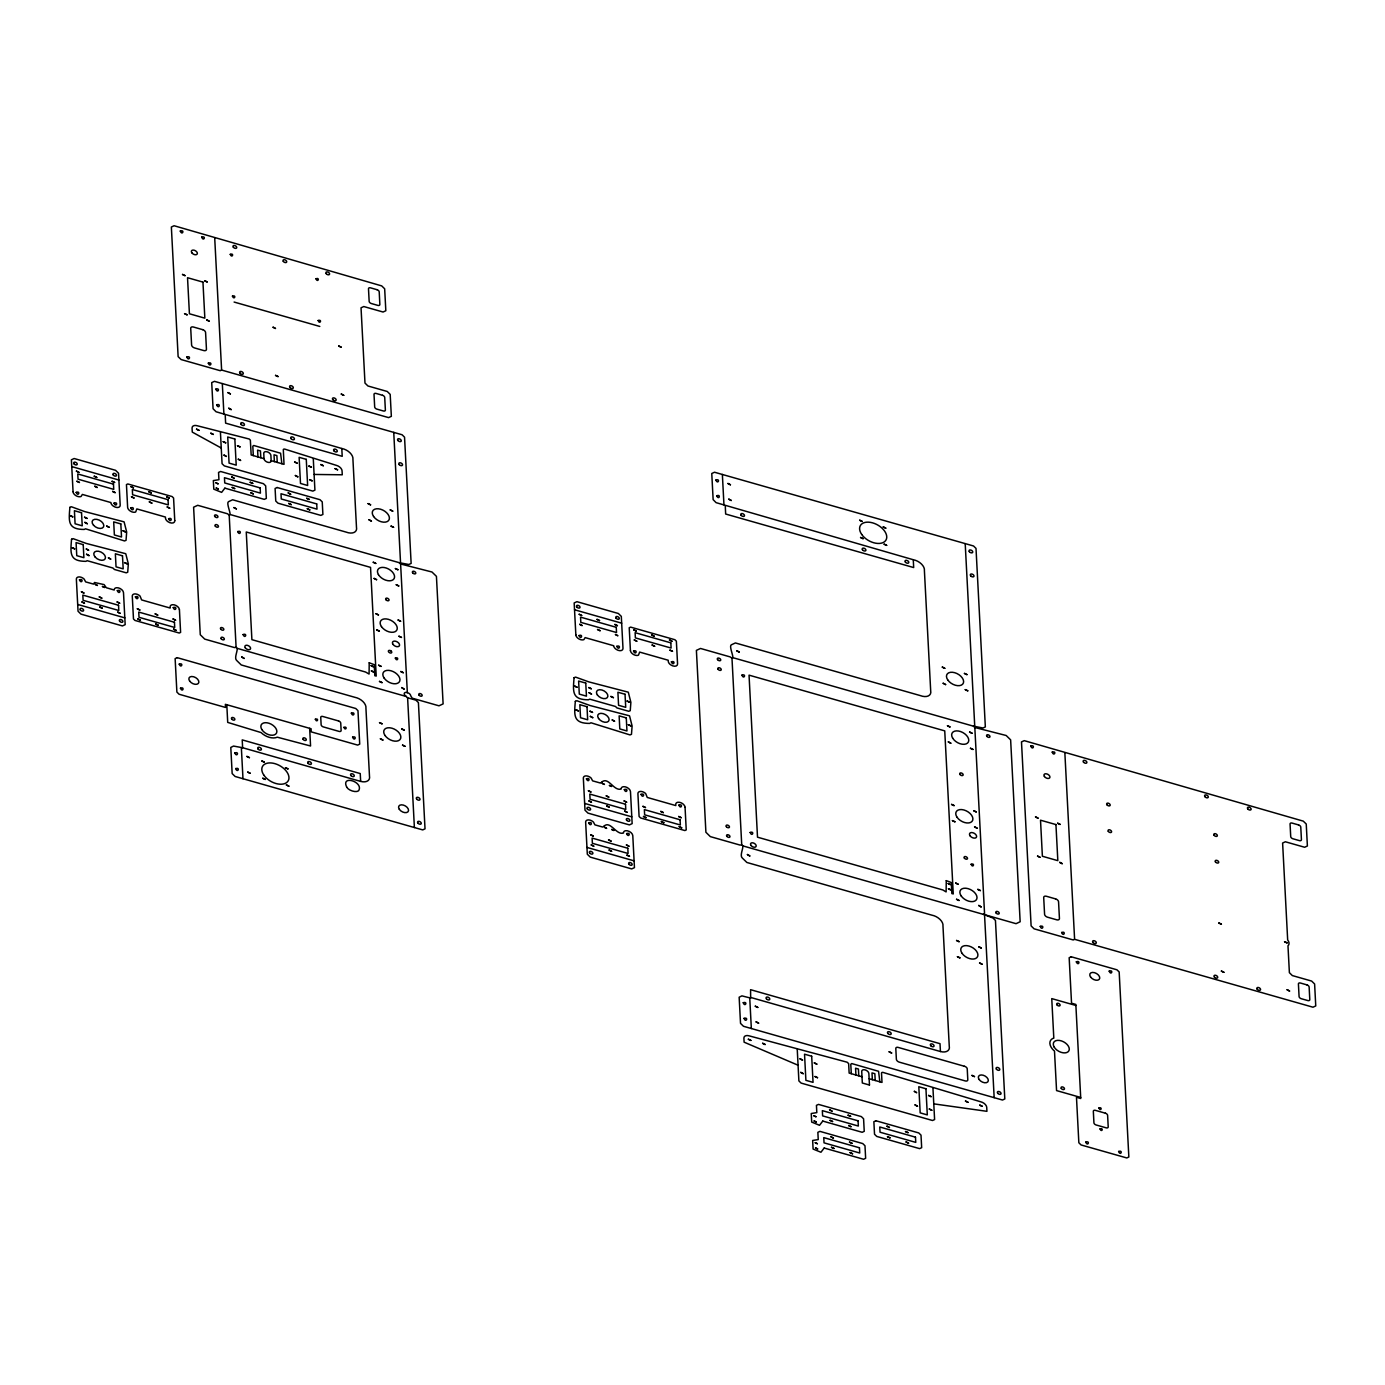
<?xml version="1.0" encoding="UTF-8"?>
<svg xmlns="http://www.w3.org/2000/svg" width="1385" height="1385" viewBox="0 0 1385 1385"><rect width="100%" height="100%" fill="white"/><g stroke="black" fill="none" stroke-linecap="round" stroke-linejoin="round"><path stroke-width="1.5" d="M225.236 415.292L225.616 423.135L342.216 456.323L341.801 448.498L216.06 411.76L213.082 408.748L211.715 382.606L214.467 381.342L402.065 434.752L404.541 437.175L411.137 563.418L408.835 564.491L399.278 562.691L400.611 563.989L431.981 572.005L436.431 576.35L443.113 703.892L438.993 705.813L412.211 698.178L410.67 695.685A3.116 1.904 29.2 0 0 407.346 692.673L400.611 563.989M341.801 448.498A10.266 6.302 29.2 0 1 352.933 459.387L356.482 527.339A10.266 6.302 29.2 0 1 346.181 532.117L232.611 499.777L228.49 501.699C225.478 503.534 234.169 519.271 227.417 513.748L197.726 505.3L193.606 507.204L200.271 634.745L204.72 639.108L234.411 647.557C241.267 645.929 232.767 657.425 236.8 660.593L241.25 664.956L354.82 697.296A10.266 6.302 29.2 0 1 365.934 708.185L369.483 776.137A10.266 6.302 29.2 0 1 360.654 781.4L242.617 747.727L242.219 739.884L360.238 773.557L360.654 781.4M242.617 747.727L233.528 746.065L230.793 747.45L232.161 773.574L235.121 776.483L422.719 829.909L425.022 828.836L418.409 702.576L415.933 700.169L407.536 697.78L405.978 696.222A3.116 1.904 29.2 0 1 404.316 693.296A3.116 1.904 29.2 0 1 407.346 692.673M725.29 506.2L725.653 514.025L913.684 567.556L913.269 559.73L716.097 502.651L713.136 499.639L711.769 473.514L714.504 472.233L973.534 545.984L976.01 548.408L985.341 726.917L983.056 727.991L973.482 726.19L974.815 727.489L1006.185 735.504L1010.635 739.867L1020.156 921.752L1016.036 923.674L983.315 914.308L992.993 918.03L995.451 920.436L1004.8 1098.963L1002.498 1100.036L743.485 1026.285L740.525 1023.376L739.157 997.235L741.893 995.867L750.635 998.083L750.583 989.686L940.017 1043.684L940.432 1051.527L750.982 997.529M685.038 807.282L685.038 807.178A5.038 3.082 29.2 0 0 677.923 802.261L676.988 802.521A5.038 3.082 29.2 0 0 675.759 804.529L675.811 805.585L647.245 797.448L645.704 793.605A5.038 3.082 29.2 0 0 640.614 791.441A5.038 3.082 29.2 0 0 637.914 793.761L639.091 816.492L640.58 817.946L684.865 830.55L686.233 829.909L685.056 807.282M913.269 559.73A10.266 6.302 29.2 0 1 924.401 570.62L930.685 690.838A10.266 6.302 29.2 0 1 920.384 695.616L735.4 642.952L731.28 644.856C728.25 646.691 736.958 662.428 730.207 656.923L700.516 648.457L696.395 650.379L705.9 832.264L710.349 836.627L740.04 845.075C746.879 843.448 738.395 854.943 742.429 858.129L746.879 862.474L931.863 915.156A10.266 6.302 29.2 0 1 942.977 926.046L949.262 1046.264A10.266 6.302 29.2 0 1 940.432 1051.527M221.254 448.013L192.273 432.103L192.065 428.121A5.817 3.566 29.2 0 1 197.57 425.836L249.248 439.028L250.356 440.153L251.17 454.99L264.016 458.66A3.878 2.372 29.2 0 0 267.738 462.278A3.878 2.372 29.2 0 0 271.166 460.686L284.029 464.339L283.302 449.606A1.835 1.125 29.2 0 1 284.894 449.155L336.139 465.291A5.817 3.566 29.2 0 1 342.06 470.831L342.268 474.795L314.101 474.449M798.072 1065.221L744.109 1042.178L743.901 1038.213A5.817 3.566 29.2 0 1 749.406 1035.928L847.135 1062.208L848.641 1063.593L849.144 1073.081L861.989 1076.734M221.617 370.055L220.232 370.695L181.106 359.546L178.128 356.655L171.359 227.019L174.095 225.738L381.706 285.899L384.666 288.79L385.826 310.742L383.074 312.023L363.788 306.535L361.035 307.816L364.982 383.074L367.943 385.982L387.229 391.47L390.189 394.379L391.349 416.331L388.596 417.612L221.617 370.055L214.727 238.341M1074.604 939.307L1073.219 939.948L1034.076 928.816L1031.115 925.907L1021.489 741.927L1024.242 740.646L1303.268 821.132L1306.245 824.023L1307.388 845.975L1304.635 847.256L1285.349 841.768L1282.614 843.049L1287.669 939.948A7.808 4.778 29.2 0 1 1287.981 945.799L1289.383 972.668L1292.343 975.577L1311.63 981.065L1314.607 983.973L1315.75 1005.925L1312.997 1007.207L1074.604 939.307L1064.875 753.232M933.767 1103.862L986.934 1111.324L986.726 1107.359A5.817 3.566 29.2 0 0 980.805 1101.819L883.145 1072.457A1.835 1.125 29.2 0 0 881.518 1073.219L882.003 1082.429L869.139 1078.759M984.579 915.641L994.17 1097.664M234.1 302.051L319.796 326.445M71.743 466.589L118.885 480.024M574.533 609.764L621.675 623.181M230.429 514.614L399.278 562.691M733.219 657.771L973.482 726.19M237.441 648.422L406.29 696.499M77.681 604.449L124.823 617.866M743.053 845.941L983.333 914.36M584.66 803.421L631.802 816.838M586.963 847.43L634.105 860.847M1075.885 1005.475L1051.752 998.602L1053.812 1038.144L1052.912 1038.404A12.396 7.6 29.2 0 0 1053.518 1050.228L1054.487 1051.025L1056.565 1090.584L1080.698 1097.457M174.752 520.639L174.77 520.743A5.038 3.082 29.2 0 1 167.966 521.712L166.979 520.899A5.038 3.082 29.2 0 1 165.49 518.111L165.438 517.055L136.855 508.918L135.678 511.983A5.038 3.082 29.2 0 1 130.657 511.273A5.038 3.082 29.2 0 1 127.628 507.326L126.451 484.594L127.818 483.954L172.104 496.557L173.575 498.011L174.77 520.639M965.206 543.612L974.711 725.619M974.815 727.489L984.562 913.788M932.953 1088.177L934.598 1119.547L932.538 1120.5L801.119 1083.087L798.885 1080.906L797.258 1049.553M879.856 1081.823L878.557 1071.297L851.706 1063.559L850.788 1064.303L851.29 1073.687M875.216 1080.49L874.853 1073.704L871.996 1072.89L872.36 1079.677M858.787 1075.816L858.423 1069.03L855.566 1068.216L855.93 1075.002M722.364 474.466L723.957 504.884M731.99 658.342L741.719 844.642M749.752 998.1L751.345 1028.518M393.738 432.38L400.507 562.12M407.606 697.798L414.392 827.538M313.287 458.781L314.914 490.134L312.854 491.104L224.301 465.879L222.067 463.698L220.44 432.345M309.651 728.32L310.569 745.996L277.26 737.184A12.396 7.6 29.2 0 1 261.09 732.578L227.711 722.399L226.794 704.74M281.882 463.733L280.584 453.224L253.732 445.485L252.814 446.212L253.316 455.596M277.242 462.417L276.879 455.613L274.022 454.799L274.386 461.603M271.166 460.686L270.889 455.457A3.878 2.372 29.2 0 0 267.184 451.822A3.878 2.372 29.2 0 0 263.756 453.432L264.016 458.66M260.813 457.742L260.449 450.939L257.593 450.125L257.956 456.929M222.31 383.576L223.903 413.994M229.2 515.185L236.091 647.107M241.388 748.298L242.981 778.716M346.787 787.269C348.57 790.489 355.997 792.878 358.594 790.783C364.151 781.85 340.381 774.423 346.787 787.269M250.183 482.292L252.728 483.4L250.183 482.292M294.624 462.019L297.152 463.144L294.624 462.019M306.743 498.306L309.27 499.431L306.743 498.306M848.087 1115.202L850.615 1116.31L848.087 1115.202M849.49 1142.175L852.035 1143.283L849.49 1142.175M905.513 1131.545L908.041 1132.67L905.513 1131.545M914.29 1091.432L916.731 1092.748L914.394 1091.224M69.891 507.36C68.696 521.47 67.675 529.416 84.191 529.451L85.558 528.81L124.529 540.946L126.035 540.34L126.676 532.03L124.096 521.851L84.658 511.567L71.379 506.754L69.891 507.36M71.553 539.25C70.358 553.359 69.354 561.306 85.853 561.341L87.22 560.7L112.929 568.023L114.418 569.477L126.208 572.819L127.714 572.23L128.338 563.903L125.758 553.723L86.32 543.457L73.059 538.644L71.553 539.25M574.082 677.698C572.905 691.808 571.884 699.754 588.383 699.789L589.768 699.165L615.477 706.471L616.948 707.925L628.738 711.284L630.244 710.678L630.885 702.368L628.305 692.188L588.867 681.905L575.589 677.109L574.082 677.698M575.329 701.329C574.134 715.439 573.113 723.385 589.629 723.42L590.997 722.78L629.985 734.916L631.473 734.31L632.114 726L629.534 715.82L590.097 705.536L576.835 700.723L575.329 701.329M180.448 688.207C182.578 693.279 185.071 686.198 180.448 688.207M1076.318 961.831C1078.465 966.903 1080.941 959.822 1076.318 961.831M216.649 404.87C218.778 409.96 221.271 402.879 216.649 404.87M716.703 495.778C718.832 500.851 721.325 493.77 716.703 495.778M262.786 778.266L265.314 779.426L262.786 778.266M860.57 537.484L863.097 538.661L860.57 537.484M285.466 767.706L287.976 768.9L285.466 767.706M883.249 526.941L885.759 528.135L883.249 526.941M73.076 491.692L73.059 491.796A5.038 3.082 29.2 0 0 76.088 495.743A5.038 3.082 29.2 0 0 81.109 496.453L82.356 494.428L110.921 502.565A5.038 3.082 29.2 0 0 112.41 505.352L113.397 506.166A5.038 3.082 29.2 0 0 120.201 505.213L118.539 473.22L115.561 470.311L74.149 458.522L71.397 459.803L73.059 491.675M70.496 515.791L73.007 516.986L70.618 515.601M76.4 471.125L78.893 472.32L76.4 471.125M76.919 481.27L79.43 482.465L76.919 481.27M76.175 492.385C78.131 497.457 80.936 490.515 76.175 492.385M72.159 547.681L74.669 548.875L72.159 547.681M84.572 517.228L87.082 518.423L84.572 517.228M79.464 579.848C81.438 584.92 84.225 577.978 79.464 579.848M94.249 476.215L96.76 477.409L94.249 476.215M86.234 549.101L88.744 550.295L86.355 548.91M94.769 486.343L97.279 487.537L94.89 486.152M81.421 591.828L83.931 593.022L81.421 591.828M81.957 601.973L84.468 603.167L81.957 601.973M94.526 582.6L93.522 584.089L85.645 581.89L84.156 579.103A5.038 3.082 29.2 0 0 79.066 576.922A5.038 3.082 29.2 0 0 76.365 579.242L78.045 611.235L81.005 614.144L122.434 625.933L125.169 624.652L123.507 592.676A5.038 3.082 29.2 0 0 116.392 587.742L115.457 588.019A5.038 3.082 29.2 0 0 114.211 590.027L106.351 587.742L104.1 584.609L94.578 582.496M95.323 584.435L97.4 585.44L95.323 584.435M112.098 481.287L114.609 482.482L112.098 481.287M106.714 526.092L109.207 527.287L106.714 526.092M112.635 491.433L115.145 492.627L112.635 491.433M99.287 596.918L101.797 598.112L99.287 596.918M102.455 586.478L104.55 587.465L102.455 586.478M99.807 607.045L102.317 608.24L99.807 607.045M114.037 503.153C115.994 508.243 118.781 501.301 114.037 503.153M108.376 557.982L110.887 559.176L108.497 557.791M122.919 530.715L125.429 531.909L122.919 530.715M130.952 486.654L133.462 487.849L130.952 486.654M117.327 590.616C119.283 595.706 122.088 588.763 117.327 590.616M117.136 601.99L119.647 603.185L117.136 601.99M131.488 496.799L133.999 497.994L131.488 496.799M130.744 507.914C132.7 513.004 135.505 506.062 130.744 507.914M117.673 612.135L120.183 613.33L117.673 612.135M124.581 562.604L127.091 563.799L124.581 562.604M180.275 231.07C182.231 236.16 185.036 229.218 180.275 231.07M148.818 491.744L151.329 492.939L148.818 491.744M135.384 596.831C137.357 601.904 140.145 594.961 135.384 596.831M149.338 501.889L151.848 503.084L149.338 501.889M137.34 608.811L139.85 610.006L137.34 608.811M182.526 274.455L185.036 275.65L182.526 274.455M137.877 618.957L140.387 620.151L137.877 618.957M184.586 313.633L187.096 314.828L184.586 313.633M166.667 496.834L169.178 498.029L166.667 496.834M167.204 506.979L169.714 508.174L167.204 506.979M155.207 613.901L157.717 615.096L155.207 613.901M168.589 518.7C170.563 523.772 173.35 516.83 168.589 518.7M155.726 624.046L158.236 625.241L155.726 624.046M204.668 280.757L207.179 281.951L204.668 280.757M196.531 429.16L199.042 430.354L196.531 429.16M173.246 607.599C175.202 612.689 178.007 605.747 173.246 607.599M173.056 618.991L175.566 620.186L173.056 618.991M208.287 363.147C210.243 368.22 213.048 361.277 208.287 363.147M173.592 629.119L176.103 630.313L173.592 629.119M179.427 609.66L180.604 632.391L179.236 633.032L134.951 620.428L133.479 618.974L132.285 596.225A5.038 3.082 29.2 0 1 134.986 593.905A5.038 3.082 29.2 0 1 140.075 596.087L141.616 599.93L170.182 608.05L170.13 607.011A5.038 3.082 29.2 0 1 171.376 605.003L172.311 604.726A5.038 3.082 29.2 0 1 179.427 609.66M230.239 254.338C232.022 258.96 234.567 252.641 230.239 254.338M215.835 389.15C217.809 394.24 220.596 387.298 215.835 389.15M179.202 664.125C181.158 669.197 183.963 662.255 179.202 664.125M210.814 433.228L213.325 434.423L210.814 433.228M232.438 296.148C234.221 300.77 236.748 294.468 232.438 296.148M215.956 482.828L218.051 483.832L215.956 482.828M216.233 488.057L218.328 489.061L216.233 488.057M223.21 441.642L225.72 442.836L223.21 441.642M237.493 445.71L240.003 446.905L237.493 445.71M232.178 487.416L234.688 488.611L232.178 487.416M238.203 459.301L240.713 460.495L238.324 459.11M237.701 531.58C239.674 536.67 242.462 529.728 237.701 531.58M250.754 492.696L253.265 493.891L250.754 492.696M273.035 327.31L275.546 328.505L273.157 327.12M275.546 375.387L278.056 376.582L275.546 375.387M243.085 634.555C245.058 639.628 247.846 632.685 243.085 634.555M315.953 278.749C317.736 283.371 320.264 277.052 315.953 278.749M288.738 503.447L291.231 504.642L288.738 503.447M308.924 466.052L311.435 467.247L308.924 466.052M309.634 479.643L312.144 480.837L309.634 479.643M307.297 508.728L309.807 509.922L307.297 508.728M320.801 464.546L323.311 465.741L320.801 464.546M338.736 346.025L341.247 347.219L338.736 346.025M286.366 784.966L288.876 786.143L286.366 784.966M335.083 468.615L337.594 469.809L335.083 468.615M315.33 719.231C317.026 723.628 319.433 717.638 315.33 719.231M343.895 727.367C345.592 731.765 348.016 725.775 343.895 727.367M351.323 713.136C353.296 718.209 356.084 711.267 351.323 713.136M373.257 562.241L375.768 563.435L373.257 562.241M352.586 737.166C354.543 742.256 357.347 735.314 352.586 737.166M375.958 613.728L378.469 614.923L375.958 613.728M390.224 509.922L392.734 511.117L390.224 509.922M371.405 670.929L373.5 671.915L371.405 670.929M376.807 629.933L379.317 631.127L376.807 629.933M391.072 526.127L393.582 527.321L391.072 526.127M378.642 665.216L381.152 666.41L378.642 665.216M379.49 681.42L382 682.615L379.49 681.42M395.4 568.56L397.911 569.754L395.4 568.56M396.248 584.764L398.759 585.959L396.248 584.764M379.542 722.624L382.052 723.818L379.542 722.624M380.39 738.828L382.901 740.023L380.39 738.828M398.101 620.03L400.611 621.224L398.101 620.03M395.331 658.083C397.114 662.705 399.659 656.386 395.331 658.083M398.949 636.234L401.46 637.429L398.949 636.234M400.784 671.517L403.295 672.712L400.784 671.517M401.685 728.926L404.195 730.12L401.685 728.926M402.533 745.13L405.043 746.325L402.533 745.13M575.866 634.849L575.848 634.953A5.038 3.082 29.2 0 0 578.878 638.9A5.038 3.082 29.2 0 0 583.899 639.61L585.128 637.602L613.711 645.739A5.038 3.082 29.2 0 0 615.182 648.526L616.187 649.34A5.038 3.082 29.2 0 0 622.99 648.37L621.311 616.377L618.351 613.486L576.922 601.679L574.169 602.96L575.848 634.849M579.172 614.282L581.683 615.477L579.172 614.282M579.709 624.427L582.219 625.622L579.83 624.237M578.965 635.542C580.921 640.632 583.708 633.689 578.965 635.542M574.706 686.129L577.216 687.324L574.706 686.129M575.935 709.761L578.445 710.955L575.935 709.761M597.039 619.372L599.532 620.567L597.039 619.372M588.781 687.566L591.291 688.76L588.781 687.566M597.558 629.517L600.069 630.712L597.558 629.517M590.01 711.197L592.52 712.392L590.01 711.197M586.444 778.803C588.417 783.893 591.205 776.95 586.444 778.803M588.4 790.8L590.91 791.995L588.4 790.8M588.937 800.945L591.447 802.14L588.937 800.945M614.888 624.462L617.398 625.656L614.888 624.462M588.746 822.828C590.72 827.901 593.507 820.959 588.746 822.828M615.407 634.607L617.918 635.784L615.529 634.417M590.702 834.809L593.213 836.003L590.702 834.809M616.81 646.328C618.783 651.4 621.571 644.458 616.81 646.328M610.906 696.447L613.416 697.642L610.906 696.447M591.239 844.954L593.749 846.148L591.239 844.954M601.505 782.352L600.501 783.062L592.624 780.863L591.135 778.076A5.038 3.082 29.2 0 0 586.045 775.894A5.038 3.082 29.2 0 0 583.345 778.214L585.007 810.208L587.984 813.116L629.413 824.906L632.149 823.625L630.487 791.649A5.038 3.082 29.2 0 0 623.354 786.715L622.436 786.974A5.038 3.082 29.2 0 0 621.19 789C613.711 791.562 608.257 775.738 601.505 782.352M602.302 783.408L604.379 784.412L602.302 783.408M612.153 720.062L614.663 721.256L612.257 719.871M606.266 795.89L608.777 797.085L606.266 795.89M603.808 826.378L602.787 827.07L594.927 824.871L593.438 822.084A5.038 3.082 29.2 0 0 588.348 819.903A5.038 3.082 29.2 0 0 585.647 822.223L587.309 854.216L590.287 857.125L631.698 868.914L634.451 867.633L632.789 835.657A5.038 3.082 29.2 0 0 625.656 830.723L624.739 831A5.038 3.082 29.2 0 0 623.492 833.008C616.256 835.605 610.162 819.73 603.808 826.378M606.786 806.018L609.296 807.213L606.786 806.018M609.435 785.451L611.529 786.438L609.435 785.451M604.587 827.434L606.682 828.42L604.691 827.26M630.435 650.396L630.417 650.483A5.038 3.082 29.2 0 0 633.447 654.447A5.038 3.082 29.2 0 0 638.468 655.157L639.645 652.093L668.211 660.23L668.262 661.268A5.038 3.082 29.2 0 0 669.751 664.056L670.738 664.869A5.038 3.082 29.2 0 0 677.559 663.917L676.365 641.168L674.876 639.714L630.608 627.111L629.223 627.751L630.417 650.379M633.741 629.829L636.252 631.023L633.741 629.829M634.278 639.974L636.788 641.168L634.278 639.974M633.534 651.088C635.49 656.161 638.277 649.219 633.534 651.088M608.569 839.899L611.062 841.093L608.569 839.899M627.128 701.052L629.638 702.247L627.128 701.052M609.088 850.044L611.599 851.238L609.088 850.044M611.737 829.459L613.832 830.463L611.737 829.459M628.357 724.684L630.867 725.878L628.357 724.684M624.306 789.588C626.262 794.678 629.067 787.736 624.306 789.588M624.116 800.963L626.626 802.157L624.116 800.963M624.652 811.108L627.163 812.303L624.652 811.108M651.591 634.919L654.101 636.113L651.591 634.919M626.609 833.597C628.565 838.687 631.37 831.744 626.609 833.597M652.127 645.046L654.638 646.241L652.127 645.046M626.418 844.971L628.928 846.166L626.418 844.971M626.955 855.116L629.448 856.311L626.955 855.116M641.013 794.349C642.986 799.439 645.774 792.497 641.013 794.349M642.969 806.347L645.479 807.524L642.969 806.347M643.506 816.475L646.016 817.669L643.506 816.475M669.457 639.991L671.967 641.186L669.457 639.991M669.976 650.136L672.487 651.331L669.976 650.136M671.379 661.857C673.335 666.947 676.14 660.004 671.379 661.857M660.818 811.42L663.328 812.614L660.818 811.42M661.355 821.565L663.865 822.759L661.355 821.565M715.889 480.058C717.845 485.131 720.65 478.189 715.889 480.058M678.875 805.135C680.831 810.208 683.619 803.265 678.875 805.135M678.685 816.509L681.195 817.704L678.685 816.509M679.204 826.655L681.714 827.849L679.204 826.655M741.927 675.153C743.884 680.225 746.671 673.283 741.927 675.153M750.151 832.472C752.107 837.561 754.894 830.619 750.151 832.472M748.35 1039.235L750.86 1040.429L748.35 1039.235M762.633 1043.303L765.143 1044.498L762.633 1043.303M800.028 1058.85L802.538 1060.044L800.028 1058.85M814.311 1062.918L816.821 1064.113L814.311 1062.918M884.149 544.184L886.66 545.378L884.149 544.184M815.038 1076.509L817.531 1077.703L815.038 1076.509M813.861 1115.756L815.955 1116.743L813.861 1115.756M814.138 1120.984L816.215 1121.971L814.138 1120.984M815.263 1142.729L817.358 1143.716L815.263 1142.729M815.54 1147.94L817.635 1148.944L815.54 1147.94M830.082 1120.326L832.575 1121.521L830.082 1120.326M831.485 1147.299L833.995 1148.494L831.485 1147.299M848.641 1125.624L851.152 1126.801L848.763 1125.434M850.061 1152.58L852.571 1153.774L850.061 1152.58M889.135 1051.804L891.646 1052.998L889.135 1051.804M887.491 1136.687L890.001 1137.881L887.491 1136.687M947.478 725.757L949.971 726.952L947.478 725.757M964.427 673.422L966.938 674.616L964.427 673.422M965.276 689.626L967.786 690.821L965.276 689.626M906.067 1141.967L908.577 1143.162L906.067 1141.967M951.582 804.408L954.092 805.603L951.582 804.408M952.43 820.612L954.94 821.807L952.43 820.612M948.465 888.789L950.543 889.776L948.465 888.789M969.604 732.059L972.114 733.254L969.604 732.059M970.452 748.264L972.962 749.458L970.452 748.264M955.702 883.076L958.212 884.271L955.702 883.076M928.591 1095.448L931.101 1096.643L928.591 1095.448M956.55 899.281L959.061 900.475L956.55 899.281M929.3 1109.039L931.811 1110.233L929.3 1109.039M973.724 810.727L976.235 811.922L973.724 810.727M956.585 940.484L959.095 941.679L956.585 940.484M974.573 826.914L977.083 828.109L974.573 826.914M957.433 956.689L959.943 957.883L957.433 956.689M971.11 864.275C972.893 868.897 975.438 862.578 971.11 864.275M977.845 889.378L980.355 890.572L977.845 889.378M978.728 946.786L981.238 947.981L978.728 946.786M979.576 962.99L982.086 964.185L979.576 962.99M965.466 1101.075L967.976 1102.27L965.466 1101.075M971.976 1075.401L974.486 1076.595L971.976 1075.401M979.766 1105.126L982.259 1106.321L979.766 1105.126M1030.769 746.065C1032.743 751.155 1035.53 744.212 1030.769 746.065M1035.513 816.925L1038.023 818.12L1035.513 816.925M1037.555 856.12L1040.066 857.298L1037.555 856.12M1057.638 823.227L1060.148 824.421L1057.638 823.227M1061.637 932.503C1063.593 937.576 1066.381 930.633 1061.637 932.503M1085.753 1142.123C1087.727 1147.196 1090.514 1140.253 1085.753 1142.123M1109.177 971.145C1111.151 976.235 1113.938 969.292 1109.177 971.145M1098.894 1108C1100.59 1112.397 1103.014 1106.407 1098.894 1108M1100.002 1128.914C1101.681 1133.311 1104.105 1127.303 1100.002 1128.914M1118.613 1151.472C1120.569 1156.562 1123.373 1149.619 1118.613 1151.472M1218.869 922.999L1221.38 924.193L1218.869 922.999M1221.38 971.093L1223.89 972.287L1221.38 971.093M1284.57 941.713L1287.081 942.908L1284.57 941.713M261.904 760.988L264.397 762.2L261.904 760.988M859.687 520.223L862.18 521.435L859.687 520.223M247.742 772.103L250.252 773.315L247.742 772.103M756.106 1021.905L758.616 1023.117L756.106 1021.905M368.098 503.603L370.591 504.833L368.098 503.603M942.302 667.103L944.795 668.332L942.302 667.103M246.928 756.418L249.421 757.647L246.928 756.418M755.292 1006.203L757.785 1007.449L755.292 1006.203M371.145 665.666L373.223 666.704L371.145 665.666M948.188 883.526L950.266 884.565L948.188 883.526M186.871 357.001C188.637 362.091 191.771 355.304 186.871 357.001M1040.222 926.357C1041.987 931.447 1045.104 924.661 1040.222 926.357M374.123 578.411L376.599 579.692L374.123 578.411M948.327 741.91L950.803 743.191L948.327 741.91M233.927 507.585L236.402 508.884L233.927 507.585M736.716 650.76L739.192 652.041L736.716 650.76M223.937 455.18L226.413 456.479L224.076 455.007M800.772 1072.388L803.231 1073.687L800.772 1072.388M234.879 752.886C236.558 757.976 239.83 751.276 234.879 752.886M235.71 768.571C237.372 773.661 240.644 766.961 235.71 768.571M743.243 1002.688C744.922 1007.761 748.194 1001.061 743.243 1002.688M744.057 1018.356C745.736 1023.446 749.008 1016.746 744.057 1018.356M206.746 319.9L209.204 321.199L206.746 319.9M1059.715 862.37L1062.191 863.669L1059.715 862.37M341.281 394.05L343.74 395.348L341.281 394.05M1287.115 989.738L1289.573 991.037L1287.115 989.738M227.919 392.596L230.395 393.894L227.919 392.596M727.973 483.486L730.432 484.785L727.973 483.486M201.725 237.112C203.353 242.185 206.694 235.519 201.725 237.112M318.152 320.489C319.641 325.111 322.688 319.052 318.152 320.489M1052.219 752.107C1053.864 757.179 1057.205 750.531 1052.219 752.107M368.964 519.756L371.422 521.089L368.964 519.756M943.168 683.255L945.626 684.588L943.168 683.255M231.659 476.89L234.117 478.223L231.659 476.89M288.218 492.922L290.66 494.255L288.218 492.922M295.369 475.505L297.827 476.838L295.369 475.505M829.563 1109.8L832.004 1111.134L829.563 1109.8M830.965 1136.773L833.424 1138.106L830.965 1136.773M886.989 1126.161L889.43 1127.494L886.989 1126.161M915.052 1104.901L917.493 1106.251L915.052 1104.901M228.75 408.246L231.191 409.596L228.75 408.246M728.804 499.154L731.245 500.487L728.804 499.154M84.883 522.37L87.324 523.72L84.883 522.37M86.545 554.26L88.986 555.61L86.545 554.26M589.075 692.725L591.516 694.058L589.075 692.725M590.322 716.339L592.763 717.69L590.322 716.339M241.786 657.009L244.175 658.429L241.786 657.009M747.415 854.528L749.804 855.965L747.415 854.528M401.702 687.601L404.074 689.055L401.702 687.601M978.745 905.461L981.134 906.915L978.745 905.461M224.872 488.143L221.635 492.367L213.792 489.147L213.342 480.578L218.934 479.712L218.553 472.441L220.613 471.489L263.462 483.694L265.678 485.858L266.336 498.41L264.275 499.362L224.872 488.143M822.777 1121.071L819.522 1125.295L811.697 1122.075L811.246 1113.505L816.821 1112.622L816.44 1105.351L818.5 1104.399L861.349 1116.604L863.582 1118.786L864.24 1131.32L862.18 1132.289L822.777 1121.071M824.179 1148.026L820.941 1152.251L813.099 1149.048L812.649 1140.461L818.241 1139.595L817.86 1132.324L819.92 1131.372L862.768 1143.577L864.984 1145.759L865.642 1158.293L863.582 1159.262L824.179 1148.026M277.156 487.52L275.096 488.472L275.753 501.006L277.987 503.188L320.835 515.393L322.895 514.441L322.238 501.889L320.004 499.708L277.156 487.52M177.193 657.667L175.133 658.619L176.882 692.067L179.098 694.249L225.53 707.458L225.357 704.324L311.071 728.735L311.227 731.869L357.659 745.095L359.719 744.126L357.971 710.678L355.755 708.497L177.193 657.667M369.206 662.774L369.085 674.062L365.588 672.037L251.897 639.662L246.253 531.996L370.539 567.383L376.218 676.088L374.798 675.69L374.21 664.662L369.206 662.774M946.267 880.635L946.128 891.923L942.856 889.966L757.508 837.181L749.043 675.153L944.743 730.882L953.261 893.948L951.841 893.55L951.27 882.522L946.267 880.635M1071.228 956.775L1069.168 957.728L1071.54 1003.207L1075.833 1004.419L1080.75 1098.513L1076.474 1097.284L1078.846 1142.764L1081.062 1144.945L1126.784 1157.947L1128.844 1156.994L1119.167 971.958L1116.933 969.794L1071.228 956.775M875.926 1120.759L873.866 1121.711L874.524 1134.246L876.74 1136.427L919.605 1148.632L921.666 1147.68L921.008 1135.129L918.774 1132.947L875.926 1120.759M376.98 289.69L370.557 287.855A2.32 1.42 29.2 0 0 368.497 288.824L369.154 301.359A2.32 1.42 29.2 0 0 371.37 303.54L377.793 305.375A2.32 1.42 29.2 0 0 379.854 304.423L379.213 291.871A2.32 1.42 29.2 0 0 376.98 289.69M202.954 282.107L187.529 277.71L189.416 313.772L204.841 318.169L202.954 282.107M202.608 329.63L193.467 327.033A3.099 1.904 29.2 0 0 190.714 328.314L191.597 345.038A3.099 1.904 29.2 0 0 194.558 347.947L203.699 350.543A3.099 1.904 29.2 0 0 206.452 349.262L205.586 332.538A3.099 1.904 29.2 0 0 202.608 329.63M382.502 395.279L376.079 393.444A2.32 1.42 29.2 0 0 374.019 394.396L374.677 406.948A2.32 1.42 29.2 0 0 376.893 409.129L383.316 410.964A2.32 1.42 29.2 0 0 385.376 409.995L384.718 397.46A2.32 1.42 29.2 0 0 382.502 395.279M234.844 439.01L227.711 436.985L229.079 463.127L236.212 465.152L234.844 439.01M306.275 459.353L299.125 457.327L300.493 483.452L307.643 485.494L306.275 459.353M260.155 487.901L224.457 477.721L224.734 482.949L260.432 493.129L260.155 487.901M316.715 503.932L280.999 493.752L281.276 498.981L316.992 509.143L316.715 503.932M113.466 484.144L77.768 473.964L78.045 479.193L113.743 489.372L113.466 484.144M168.035 499.673L132.337 489.511L132.596 494.739L168.312 504.902L168.035 499.673M616.256 627.301L580.54 617.139L580.817 622.367L616.533 632.529L616.256 627.301M670.825 642.848L635.109 632.668L635.386 637.896L671.102 648.059L670.825 642.848M1298.541 824.923L1292.118 823.088A2.32 1.42 29.2 0 0 1290.058 824.058L1290.716 836.592A2.32 1.42 29.2 0 0 1292.932 838.773L1299.372 840.608A2.32 1.42 29.2 0 0 1301.433 839.656L1300.775 827.105A2.32 1.42 29.2 0 0 1298.541 824.923M81.542 512.744L74.409 510.701L75.084 523.772L82.234 525.815L81.542 512.744M120.824 523.928L113.691 521.885L114.366 534.956L121.516 536.999L120.824 523.928M585.751 683.082L578.618 681.056L579.294 694.11L586.444 696.153L585.751 683.082M625.033 694.266L617.9 692.24L618.576 705.311L625.726 707.337L625.033 694.266M83.221 544.617L76.071 542.591L76.764 555.662L83.896 557.688L83.221 544.617M122.503 555.818L115.353 553.775L116.046 566.846L123.178 568.871L122.503 555.818M1055.941 824.577L1040.516 820.197L1042.386 856.259L1057.828 860.656L1055.941 824.577M586.998 706.714L579.848 704.671L580.523 717.742L587.673 719.784L586.998 706.714M626.28 717.897L619.13 715.855L619.805 728.926L626.955 730.968L626.28 717.897M118.539 605.262L82.823 595.1L83.1 600.311L118.798 610.491L118.539 605.262M174.458 622.246L138.742 612.083L139.019 617.312L174.718 627.474L174.458 622.246M1055.595 898.9L1046.454 896.285A3.099 1.904 29.2 0 0 1043.701 897.567L1044.584 914.29A3.099 1.904 29.2 0 0 1047.545 917.199L1056.686 919.796A3.099 1.904 29.2 0 0 1059.438 918.515L1058.556 901.791A3.099 1.904 29.2 0 0 1055.595 898.9M1306.903 984.873L1300.48 983.038A2.32 1.42 29.2 0 0 1298.42 983.991L1299.078 996.542A2.32 1.42 29.2 0 0 1301.294 998.723L1307.734 1000.541A2.32 1.42 29.2 0 0 1309.794 999.589L1309.137 987.055A2.32 1.42 29.2 0 0 1306.903 984.873M338.529 720.944L322.809 716.478A2.32 1.42 29.2 0 0 320.749 717.43L321.13 724.753A2.32 1.42 29.2 0 0 323.363 726.917L339.065 731.401A2.32 1.42 29.2 0 0 341.125 730.449L340.745 723.126A2.32 1.42 29.2 0 0 338.529 720.944M625.518 804.235L589.802 794.072L590.079 799.284L625.778 809.463L625.518 804.235M680.07 819.764L644.371 809.602L644.631 814.83L680.347 824.993L680.07 819.764M627.803 848.243L592.105 838.081L592.382 843.309L628.08 853.472L627.803 848.243M964.289 1066.242L898.571 1047.527A2.735 1.679 29.2 0 0 895.818 1048.809L896.372 1059.265A3.047 1.87 29.2 0 0 899.332 1062.157L965.051 1080.871A2.891 1.766 29.2 0 0 967.786 1079.59L967.249 1069.133A2.753 1.697 29.2 0 0 964.289 1066.242M1105.386 1113.194L1095.397 1110.354A2.32 1.42 29.2 0 0 1093.336 1111.307L1093.925 1122.802A2.32 1.42 29.2 0 0 1096.158 1124.984L1106.148 1127.823A2.32 1.42 29.2 0 0 1108.208 1126.871L1107.619 1115.375A2.32 1.42 29.2 0 0 1105.386 1113.194M811.679 1056.218L804.529 1054.193L805.897 1080.335L813.047 1082.36L811.679 1056.218M925.942 1088.766L918.809 1086.723L920.177 1112.865L927.309 1114.908L925.942 1088.766M869.468 1085.044L862.318 1083.001L861.73 1071.505A3.878 2.372 29.2 0 1 865.158 1069.912A3.878 2.372 29.2 0 1 868.862 1073.548L869.468 1085.044M858.059 1120.811L822.344 1110.649L822.621 1115.877L858.336 1126.04L858.059 1120.811M915.485 1137.172L879.769 1126.992L880.046 1132.22L915.762 1142.383L915.485 1137.172M859.462 1147.784L823.763 1137.622L824.04 1142.85L859.739 1153.013L859.462 1147.784M390.83 650.846L390.397 650.604A1.852 1.143 29.2 0 0 388.856 652.231L389.687 652.802A1.852 1.143 29.2 0 0 391.245 651.175L390.83 650.846M245.301 647.834A3.099 1.904 29.2 0 0 250.252 649.236A3.099 1.904 29.2 0 0 247.621 645.393A3.099 1.904 29.2 0 0 245.301 647.834M385.03 735.504A9.297 5.696 29.2 0 0 399.867 739.728A9.297 5.696 29.2 0 0 391.955 728.198A9.297 5.696 29.2 0 0 385.03 735.504M378.399 574.567A9.297 5.696 29.2 0 0 393.236 579.674A9.297 5.696 29.2 0 0 386.398 568.058A9.297 5.696 29.2 0 0 378.399 574.567M384.147 678.096A9.297 5.696 29.2 0 0 398.984 682.32A9.297 5.696 29.2 0 0 391.072 670.79A9.297 5.696 29.2 0 0 384.147 678.096M381.446 626.609A9.297 5.696 29.2 0 0 396.3 630.833A9.297 5.696 29.2 0 0 388.371 619.32A9.297 5.696 29.2 0 0 381.446 626.609M385.896 599.653A1.852 1.143 29.2 0 0 388.856 600.501A1.852 1.143 29.2 0 0 387.281 598.199A1.852 1.143 29.2 0 0 385.896 599.653M399.33 809.342A5.419 3.324 29.2 0 0 407.986 811.8A5.419 3.324 29.2 0 0 403.364 805.083A5.419 3.324 29.2 0 0 399.33 809.342M419.014 695.08A1.852 1.143 29.2 0 0 421.992 695.928A1.852 1.143 29.2 0 0 420.399 693.625A1.852 1.143 29.2 0 0 419.014 695.08M412.626 572.767A1.852 1.143 29.2 0 0 415.587 573.615A1.852 1.143 29.2 0 0 414.011 571.312A1.852 1.143 29.2 0 0 412.626 572.767M191.822 252.78A3.255 1.991 29.2 0 0 197.016 254.251A3.255 1.991 29.2 0 0 194.246 250.235A3.255 1.991 29.2 0 0 191.822 252.78M263.894 775.202A14.716 9.02 29.2 0 0 287.405 781.884A14.716 9.02 29.2 0 0 274.871 763.637A14.716 9.02 29.2 0 0 263.894 775.202M220.804 629.24A1.852 1.143 29.2 0 0 223.729 629.811A1.852 1.143 29.2 0 0 221.842 627.561A1.852 1.143 29.2 0 0 220.804 629.24M215.298 526.11A1.852 1.143 29.2 0 0 218.259 526.958A1.852 1.143 29.2 0 0 216.683 524.655A1.852 1.143 29.2 0 0 215.298 526.11M221.185 638.745A1.852 1.143 29.2 0 0 224.145 639.593A1.852 1.143 29.2 0 0 222.57 637.29A1.852 1.143 29.2 0 0 221.185 638.745M214.779 516.432A1.852 1.143 29.2 0 0 217.757 517.28A1.852 1.143 29.2 0 0 216.181 514.978A1.852 1.143 29.2 0 0 214.779 516.432M241.007 424.312A2.008 1.229 29.2 0 0 244.227 425.247A2.008 1.229 29.2 0 0 242.531 422.737A2.008 1.229 29.2 0 0 241.007 424.312M290.971 438.508A2.008 1.229 29.2 0 0 294.191 439.512A2.008 1.229 29.2 0 0 292.581 437.002A2.008 1.229 29.2 0 0 290.971 438.508M333.872 450.766A2.008 1.229 29.2 0 0 337.074 451.683A2.008 1.229 29.2 0 0 335.36 449.173A2.008 1.229 29.2 0 0 333.872 450.766M350.959 775.565A2.008 1.229 29.2 0 0 354.144 776.223A2.008 1.229 29.2 0 0 352.154 773.782A2.008 1.229 29.2 0 0 350.959 775.565M308.007 763.222A2.008 1.229 29.2 0 0 311.227 764.087A2.008 1.229 29.2 0 0 309.444 761.594A2.008 1.229 29.2 0 0 308.007 763.222M258.129 749.095A2.008 1.229 29.2 0 0 261.298 749.718A2.008 1.229 29.2 0 0 259.255 747.277A2.008 1.229 29.2 0 0 258.129 749.095M416.643 799.041A2.008 1.229 29.2 0 0 419.845 799.837A2.008 1.229 29.2 0 0 417.993 797.362A2.008 1.229 29.2 0 0 416.643 799.041M417.872 823.036A2.008 1.229 29.2 0 0 421.075 823.902A2.008 1.229 29.2 0 0 419.309 821.409A2.008 1.229 29.2 0 0 417.872 823.036M399.209 464.581A2.008 1.229 29.2 0 0 402.394 465.273A2.008 1.229 29.2 0 0 400.421 462.815A2.008 1.229 29.2 0 0 399.209 464.581M397.841 440.395A2.008 1.229 29.2 0 0 401.061 441.313A2.008 1.229 29.2 0 0 399.347 438.82A2.008 1.229 29.2 0 0 397.841 440.395M373.586 516.501A9.297 5.696 29.2 0 0 388.423 520.725A9.297 5.696 29.2 0 0 380.511 509.195A9.297 5.696 29.2 0 0 373.586 516.501M326.15 273.572A2.008 1.229 29.2 0 0 329.37 274.49A2.008 1.229 29.2 0 0 327.656 271.997A2.008 1.229 29.2 0 0 326.15 273.572M283.302 261.367A2.008 1.229 29.2 0 0 286.505 262.284A2.008 1.229 29.2 0 0 284.791 259.791A2.008 1.229 29.2 0 0 283.302 261.367M233.355 247.223A2.008 1.229 29.2 0 0 236.558 248.002A2.008 1.229 29.2 0 0 234.688 245.526A2.008 1.229 29.2 0 0 233.355 247.223M332.729 399.538A2.008 1.229 29.2 0 0 335.949 400.455A2.008 1.229 29.2 0 0 334.235 397.962A2.008 1.229 29.2 0 0 332.729 399.538M290.054 387.558A2.008 1.229 29.2 0 0 293.204 388.094A2.008 1.229 29.2 0 0 291.11 385.688A2.008 1.229 29.2 0 0 290.054 387.558M239.882 373.102A2.008 1.229 29.2 0 0 243.102 374.019A2.008 1.229 29.2 0 0 241.388 371.526A2.008 1.229 29.2 0 0 239.882 373.102M303.125 739.348A1.852 1.143 29.2 0 0 306.102 740.196A1.852 1.143 29.2 0 0 304.51 737.893A1.852 1.143 29.2 0 0 303.125 739.348M231.676 718.971A1.852 1.143 29.2 0 0 234.654 719.871A1.852 1.143 29.2 0 0 233.147 717.568A1.852 1.143 29.2 0 0 231.676 718.971M261.817 729.514A8.674 5.315 29.2 0 0 275.684 734.119A8.674 5.315 29.2 0 0 269.088 723.282A8.674 5.315 29.2 0 0 261.817 729.514M189.624 681.022A5.419 3.324 29.2 0 0 198.28 683.497A5.419 3.324 29.2 0 0 193.675 676.763A5.419 3.324 29.2 0 0 189.624 681.022M113.224 474.934A1.939 1.195 29.2 0 0 116.323 475.817A1.939 1.195 29.2 0 0 114.678 473.41A1.939 1.195 29.2 0 0 113.224 474.934M73.942 463.75A1.939 1.195 29.2 0 0 77.041 464.633A1.939 1.195 29.2 0 0 75.396 462.226A1.939 1.195 29.2 0 0 73.942 463.75M93.505 525.209A6.354 3.895 29.2 0 0 103.494 526.975A6.354 3.895 29.2 0 0 96.881 519.358A6.354 3.895 29.2 0 0 93.505 525.209M80.313 609.954A1.939 1.195 29.2 0 0 83.412 610.837A1.939 1.195 29.2 0 0 81.767 608.43A1.939 1.195 29.2 0 0 80.313 609.954M119.595 621.138A1.939 1.195 29.2 0 0 122.694 622.021A1.939 1.195 29.2 0 0 121.049 619.614A1.939 1.195 29.2 0 0 119.595 621.138M392.976 644.337A3.878 2.372 29.2 0 0 399.157 646.102A3.878 2.372 29.2 0 0 395.868 641.29A3.878 2.372 29.2 0 0 392.976 644.337M95.184 557.082A6.354 3.895 29.2 0 0 105.156 558.865A6.354 3.895 29.2 0 0 98.56 551.247A6.354 3.895 29.2 0 0 95.184 557.082M587.292 808.927A1.939 1.195 29.2 0 0 590.391 809.809A1.939 1.195 29.2 0 0 588.746 807.403A1.939 1.195 29.2 0 0 587.292 808.927M626.574 820.11A1.939 1.195 29.2 0 0 629.673 820.993A1.939 1.195 29.2 0 0 628.011 818.587A1.939 1.195 29.2 0 0 626.574 820.11M750.93 845.352A3.099 1.904 29.2 0 0 755.881 846.754A3.099 1.904 29.2 0 0 753.25 842.928A3.099 1.904 29.2 0 0 750.93 845.352M962.073 953.365A9.297 5.696 29.2 0 0 976.927 957.589A9.297 5.696 29.2 0 0 969.015 946.059A9.297 5.696 29.2 0 0 962.073 953.365M952.603 738.067A9.297 5.696 29.2 0 0 967.44 743.174A9.297 5.696 29.2 0 0 960.601 731.557A9.297 5.696 29.2 0 0 952.603 738.067M961.19 895.956A9.297 5.696 29.2 0 0 976.027 900.181A9.297 5.696 29.2 0 0 968.115 888.651A9.297 5.696 29.2 0 0 961.19 895.956M957.07 817.288A9.297 5.696 29.2 0 0 971.924 821.513A9.297 5.696 29.2 0 0 964.012 810A9.297 5.696 29.2 0 0 957.07 817.288M959.978 774.457A1.852 1.143 29.2 0 0 962.956 775.306A1.852 1.143 29.2 0 0 961.363 772.986A1.852 1.143 29.2 0 0 959.978 774.457M964.358 858.077A1.852 1.143 29.2 0 0 967.319 858.925A1.852 1.143 29.2 0 0 965.743 856.622A1.852 1.143 29.2 0 0 964.358 858.077M979.108 1079.469A5.419 3.324 29.2 0 0 987.765 1081.927A5.419 3.324 29.2 0 0 983.142 1075.21A5.419 3.324 29.2 0 0 979.108 1079.469M996.075 912.94A1.852 1.143 29.2 0 0 999.035 913.788A1.852 1.143 29.2 0 0 997.46 911.486A1.852 1.143 29.2 0 0 996.075 912.94M986.83 736.266A1.852 1.143 29.2 0 0 989.79 737.114A1.852 1.143 29.2 0 0 988.215 734.812A1.852 1.143 29.2 0 0 986.83 736.266M1044.411 776.483A3.255 1.991 29.2 0 0 1049.605 777.955A3.255 1.991 29.2 0 0 1046.835 773.921A3.255 1.991 29.2 0 0 1044.411 776.483M970.019 835.761A3.878 2.372 29.2 0 0 976.217 837.527A3.878 2.372 29.2 0 0 972.911 832.731A3.878 2.372 29.2 0 0 970.019 835.761M726.433 826.776A1.852 1.143 29.2 0 0 729.358 827.33A1.852 1.143 29.2 0 0 727.471 825.096A1.852 1.143 29.2 0 0 726.433 826.776M718.071 669.267A1.852 1.143 29.2 0 0 721.048 670.115A1.852 1.143 29.2 0 0 719.456 667.812A1.852 1.143 29.2 0 0 718.071 669.267M726.813 836.263A1.852 1.143 29.2 0 0 729.774 837.111A1.852 1.143 29.2 0 0 728.198 834.809A1.852 1.143 29.2 0 0 726.813 836.263M717.568 659.606A1.852 1.143 29.2 0 0 720.546 660.455A1.852 1.143 29.2 0 0 718.953 658.135A1.852 1.143 29.2 0 0 717.568 659.606M741.062 515.203A2.008 1.229 29.2 0 0 744.282 516.138A2.008 1.229 29.2 0 0 742.585 513.645A2.008 1.229 29.2 0 0 741.062 515.203M862.457 549.741A2.008 1.229 29.2 0 0 865.66 550.745A2.008 1.229 29.2 0 0 864.05 548.235A2.008 1.229 29.2 0 0 862.457 549.741M905.34 561.998A2.008 1.229 29.2 0 0 908.56 562.916A2.008 1.229 29.2 0 0 906.846 560.406A2.008 1.229 29.2 0 0 905.34 561.998M930.737 1045.692A2.008 1.229 29.2 0 0 933.923 1046.35A2.008 1.229 29.2 0 0 931.932 1043.909A2.008 1.229 29.2 0 0 930.737 1045.692M887.785 1033.349A2.008 1.229 29.2 0 0 891.005 1034.214A2.008 1.229 29.2 0 0 889.222 1031.721A2.008 1.229 29.2 0 0 887.785 1033.349M766.494 998.897A2.008 1.229 29.2 0 0 769.662 999.503A2.008 1.229 29.2 0 0 767.619 997.079A2.008 1.229 29.2 0 0 766.494 998.897M996.421 1069.168A2.008 1.229 29.2 0 0 999.624 1069.964A2.008 1.229 29.2 0 0 997.771 1067.489A2.008 1.229 29.2 0 0 996.421 1069.168M997.65 1093.163A2.008 1.229 29.2 0 0 1000.87 1094.029A2.008 1.229 29.2 0 0 999.087 1091.553A2.008 1.229 29.2 0 0 997.65 1093.163M970.677 575.814A2.008 1.229 29.2 0 0 973.863 576.489A2.008 1.229 29.2 0 0 971.889 574.048A2.008 1.229 29.2 0 0 970.677 575.814M969.31 551.628A2.008 1.229 29.2 0 0 972.53 552.546A2.008 1.229 29.2 0 0 970.816 550.053A2.008 1.229 29.2 0 0 969.31 551.628M947.79 680A9.297 5.696 29.2 0 0 962.627 684.225A9.297 5.696 29.2 0 0 954.715 672.694A9.297 5.696 29.2 0 0 947.79 680M861.678 534.42A14.716 9.02 29.2 0 0 885.188 541.12A14.716 9.02 29.2 0 0 872.654 522.872A14.716 9.02 29.2 0 0 861.678 534.42M1061.308 1088.437A1.852 1.143 29.2 0 0 1064.286 1089.285A1.852 1.143 29.2 0 0 1062.693 1086.983A1.852 1.143 29.2 0 0 1061.308 1088.437M1056.911 1004.766A1.852 1.143 29.2 0 0 1059.889 1005.683A1.852 1.143 29.2 0 0 1058.382 1003.363A1.852 1.143 29.2 0 0 1056.911 1004.766M1054.245 1047.164A8.674 5.315 29.2 0 0 1068.112 1051.769A8.674 5.315 29.2 0 0 1061.516 1040.931A8.674 5.315 29.2 0 0 1054.245 1047.164M1090.532 976.944A5.419 3.324 29.2 0 0 1099.188 979.403A5.419 3.324 29.2 0 0 1094.583 972.686A5.419 3.324 29.2 0 0 1090.532 976.944M616.013 618.091A1.939 1.195 29.2 0 0 619.112 618.974A1.939 1.195 29.2 0 0 617.45 616.567A1.939 1.195 29.2 0 0 616.013 618.091M576.731 606.907A1.939 1.195 29.2 0 0 579.83 607.79A1.939 1.195 29.2 0 0 578.168 605.384A1.939 1.195 29.2 0 0 576.731 606.907M597.333 694.872A6.198 3.791 29.2 0 0 607.219 697.694A6.198 3.791 29.2 0 0 601.956 690.007A6.198 3.791 29.2 0 0 597.333 694.872M598.562 718.503A6.198 3.791 29.2 0 0 608.465 721.325A6.198 3.791 29.2 0 0 603.185 713.639A6.198 3.791 29.2 0 0 598.562 718.503M1108.312 831.381A1.939 1.195 29.2 0 0 1111.393 832.264A1.939 1.195 29.2 0 0 1109.749 829.857A1.939 1.195 29.2 0 0 1108.312 831.381M1106.909 804.737A1.939 1.195 29.2 0 0 1110.008 805.603A1.939 1.195 29.2 0 0 1108.364 803.213A1.939 1.195 29.2 0 0 1106.909 804.737M1215.441 861.885A1.939 1.195 29.2 0 0 1218.54 862.768A1.939 1.195 29.2 0 0 1216.878 860.379A1.939 1.195 29.2 0 0 1215.441 861.885M1213.97 835.103A1.939 1.195 29.2 0 0 1217.069 836.194A1.939 1.195 29.2 0 0 1215.649 833.77A1.939 1.195 29.2 0 0 1213.97 835.103M1214.455 977.152A2.008 1.229 29.2 0 0 1217.623 977.689A2.008 1.229 29.2 0 0 1215.511 975.282A2.008 1.229 29.2 0 0 1214.455 977.152M1257.147 989.132A2.008 1.229 29.2 0 0 1260.35 990.05A2.008 1.229 29.2 0 0 1258.636 987.557A2.008 1.229 29.2 0 0 1257.147 989.132M1083.503 762.114A2.008 1.229 29.2 0 0 1086.706 762.893A2.008 1.229 29.2 0 0 1084.836 760.417A2.008 1.229 29.2 0 0 1083.503 762.114M1204.863 796.6A2.008 1.229 29.2 0 0 1208.084 797.518A2.008 1.229 29.2 0 0 1206.37 795.025A2.008 1.229 29.2 0 0 1204.863 796.6M1092.869 942.354A2.008 1.229 29.2 0 0 1096.089 943.272A2.008 1.229 29.2 0 0 1094.375 940.779A2.008 1.229 29.2 0 0 1092.869 942.354M1247.712 808.805A2.008 1.229 29.2 0 0 1250.932 809.723A2.008 1.229 29.2 0 0 1249.218 807.23A2.008 1.229 29.2 0 0 1247.712 808.805M589.595 852.935A1.939 1.195 29.2 0 0 592.693 853.818A1.939 1.195 29.2 0 0 591.031 851.411A1.939 1.195 29.2 0 0 589.595 852.935M628.877 864.119A1.939 1.195 29.2 0 0 631.976 865.002A1.939 1.195 29.2 0 0 630.313 862.595A1.939 1.195 29.2 0 0 628.877 864.119"/></g></svg>
